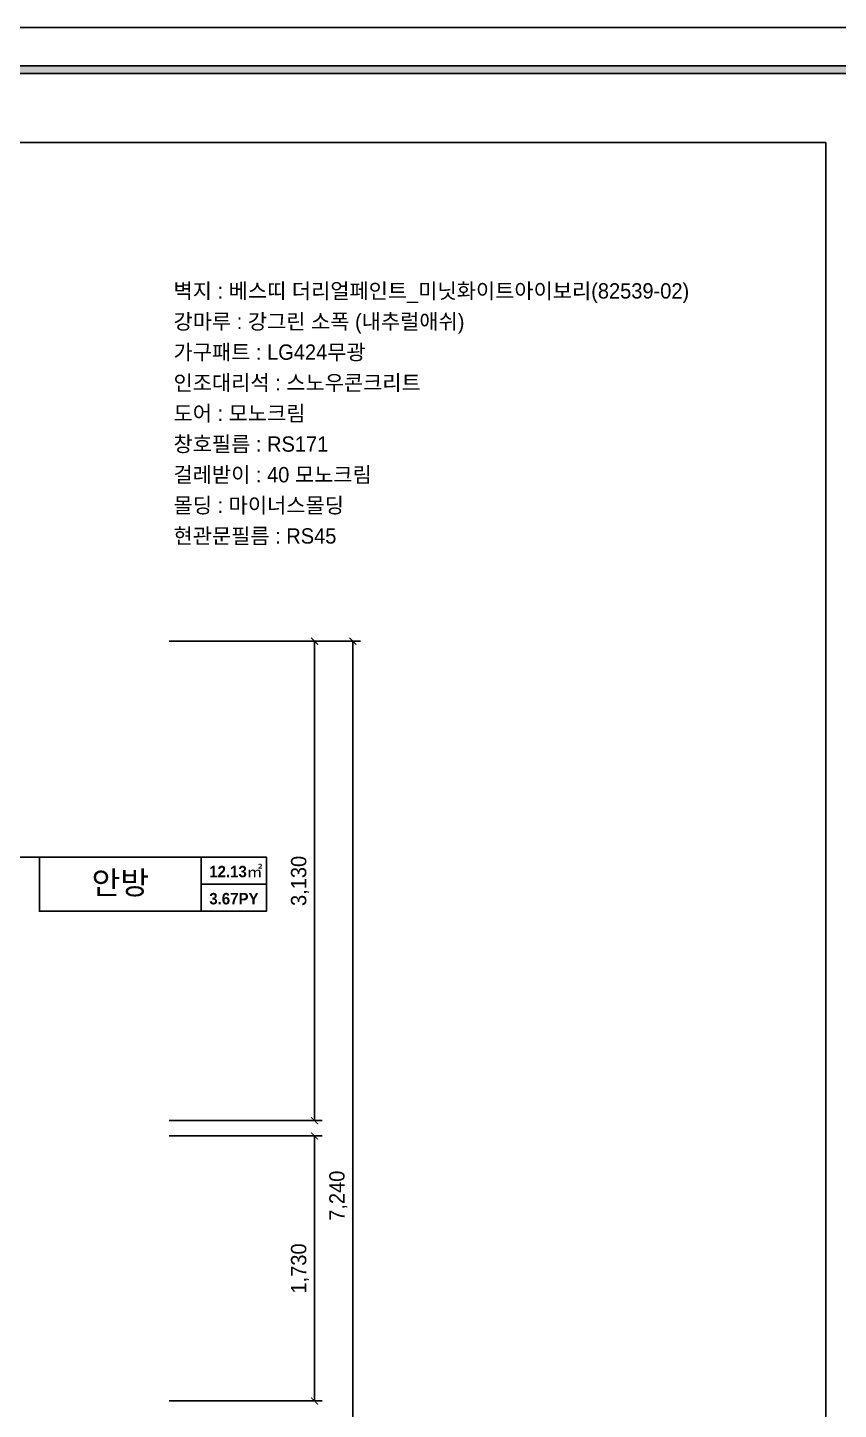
# Model space of a CAD drawing. Header units: inches. Extents: x 211248 to 488355, y -41604 to -7105.
# Drawn here: x 224629 to 229924, y -19995 to -10975 of the extents above; entities that cross this region are included whole.
import ezdxf
from ezdxf.enums import TextEntityAlignment as Align

# ---------------------------------------------------------------- set-up
doc = ezdxf.new("R2010")
doc.units = ezdxf.units.IN
doc.header["$LTSCALE"] = 60
doc.header["$MEASUREMENT"] = 0
for name, color, linetype in [('0-ELC TEXT', 7, 'Continuous'), ('03-TEXT', 3, 'Continuous'), ('15 HAT', 252, 'Continuous'), ('FORM(YOURNAME)-1', 1, 'Continuous'), ('FORM(YOURNAME)-11', 1, 'Continuous'), ('치수', 7, 'Continuous')]:
    doc.layers.add(name, color=color, linetype=linetype)
doc.styles.add('YOURNAME', font='HY울릉도M.TTF')
doc.styles.add('넥슨고딕', font='NEXONLv1GothicBold.ttf')
doc.styles.add('코레일둥고', font='Korail_Round_Gothic_Medium.ttf')
doc.dimstyles.new('YOURNAME-50', dxfattribs={"dimscale": 50, "dimtxt": 2, "dimasz": 0.9, "dimexe": 1, "dimexo": 3, "dimgap": 0.7, "dimtad": 1, "dimdec": 0, "dimzin": 0, "dimdsep": 46, "dimlunit": 6, "dimtxsty": 'YOURNAME', "dimblk": 'ARCHTICK', "dimcen": 0, "dimclrd": 1, "dimclre": 1, "dimclrt": 7, "dimadec": 0, "dimazin": 0, "dimtfac": 1, "dimtdec": 0, "dimtix": 1, "dimtmove": 2, "dimatfit": 3, "dimldrblk": 'ARCHTICK', "dimfxl": 0, "dimtolj": 1, "dimtzin": 0, "dimarcsym": 0})

# ---------------------------------------------------------------- blocks, each defined once
blk = doc.blocks.new('FORM-ELEVATION')
at = {"layer": 'FORM(YOURNAME)-11'}
h = blk.add_hatch(color=256, dxfattribs=at)
h.dxf.hatch_style = 1
h.paths.add_polyline_path([(-10309, 35708), (71691, 35708), (71691, 35508), (-10309, 35508)])
h.paths.add_polyline_path([(-10309, -21492), (71691, -21492), (71691, -21692), (-10309, -21692)])
at = {"layer": 'Defpoints', "color": 158}
for points in [[(-10309, -21692), (71691, -21692), (71691, 35708), (-10309, 35708)], [(-8309, 33708), (61071, 33708), (61071, -19692), (-8309, -19692)]]:
    blk.add_lwpolyline(points, close=True, dxfattribs=at)
at = {"layer": 'FORM(YOURNAME)-11', "color": 250}
blk.add_lwpolyline([(-11309, -22692), (72691, -22692), (72691, 36708), (-11309, 36708)], close=True, dxfattribs=at)
at = {"layer": 'FORM(YOURNAME)-11'}
blk.add_lwpolyline([(-10309, 35708), (71691, 35708), (71691, 35508), (-10309, 35508)], close=True, dxfattribs=at)
at = {"layer": 'FORM(YOURNAME)-11', "color": 3, "style": 'YOURNAME'}
for tag, height, p in [('1', 450, (71041, -1219)), ('2', 450, (71041, -1863)), ('3', 450, (71041, -3150)), ('4', 450, (71041, -5081)), ('5', 515, (71041, -7398)), ('6', 515, (71041, -9650)), ('7', 515, (71041, -11903)), ('8', 515, (71041, -14155)), ('9', 515, (71041, -16408)), ('10', 515, (66791, -18596)), ('11', 515, (71041, -18660)), ('12', 515, (66791, -20848)), ('13', 515, (71041, -20848))]:
    blk.add_attdef(tag, text='', height=height, dxfattribs=at).set_placement(p, align=Align.MIDDLE_RIGHT)
blk = doc.blocks.new('*U463')
at = {"layer": 'FORM(YOURNAME)-1', "xscale": 0.2500000000000001, "yscale": 0.2500000000000001, "zscale": 0.2500000000000001}
blk.add_blockref('FORM-ELEVATION', (214574.7, -20151.6), dxfattribs=at)
blk = doc.blocks.new('_ArchTick')
at = {"color": 0, "linetype": 'ByBlock', "const_width": 0.15}
blk.add_lwpolyline([(-0.5, -0.5), (0.5, 0.5)], dxfattribs=at)
blk = doc.blocks.new('*D171')
at = {"layer": 'Defpoints', "color": 0}
for p in [(225403.2, -14980.2), (226753.2, -14980.2), (225403.2, -22220.2)]:
    blk.add_point(p, dxfattribs=at)
at = {"layer": '치수', "color": 1, "lineweight": -2}
for p, q in [((225553.2, -14980.2), (226803.2, -14980.2)), ((226753.2, -22220.2), (226753.2, -14980.2)), ((225553.2, -22220.2), (226803.2, -22220.2))]:
    blk.add_line(p, q, dxfattribs=at)
at = {"layer": '치수', "color": 1, "lineweight": -2, "xscale": 45, "yscale": 45, "zscale": 45}
for p, rotation in [((226753.2, -14980.2), 90), ((226753.2, -22220.2), 270)]:
    blk.add_blockref('_ArchTick', p, dxfattribs=dict(at, rotation=rotation))
at = {"layer": '치수', "color": 7, "insert": (226658.5, -18600.2), "char_height": 100, "attachment_point": 5, "rotation": 90, "style": 'YOURNAME'}
blk.add_mtext('\\A1;7,240', dxfattribs=at)
blk = doc.blocks.new('*D172')
at = {"layer": 'Defpoints', "color": 0}
for p in [(225403.2, -14980.2), (225403.2, -18110.2), (226503.2, -18110.2)]:
    blk.add_point(p, dxfattribs=at)
at = {"layer": '치수', "color": 1, "lineweight": -2}
for p, q in [((225553.2, -14980.2), (226553.2, -14980.2)), ((226503.2, -14980.2), (226503.2, -18110.2)), ((225553.2, -18110.2), (226553.2, -18110.2))]:
    blk.add_line(p, q, dxfattribs=at)
at = {"layer": '치수', "color": 1, "lineweight": -2, "xscale": 45, "yscale": 45, "zscale": 45}
for p, rotation in [((226503.2, -14980.2), 90), ((226503.2, -18110.2), 270)]:
    blk.add_blockref('_ArchTick', p, dxfattribs=dict(at, rotation=rotation))
at = {"layer": '치수', "color": 7, "insert": (226408.5, -16545.2), "char_height": 100, "attachment_point": 5, "rotation": 90, "style": 'YOURNAME'}
blk.add_mtext('\\A1;3,130', dxfattribs=at)
blk = doc.blocks.new('*D173')
at = {"layer": 'Defpoints', "color": 0}
for p in [(225403.2, -18210.2), (225403.2, -19940.2), (226503.2, -19940.2)]:
    blk.add_point(p, dxfattribs=at)
at = {"layer": '치수', "color": 1, "lineweight": -2}
for p, q in [((225553.2, -18210.2), (226553.2, -18210.2)), ((226503.2, -18210.2), (226503.2, -19940.2)), ((225553.2, -19940.2), (226553.2, -19940.2))]:
    blk.add_line(p, q, dxfattribs=at)
at = {"layer": '치수', "color": 1, "lineweight": -2, "xscale": 45, "yscale": 45, "zscale": 45}
for p, rotation in [((226503.2, -18210.2), 90), ((226503.2, -19940.2), 270)]:
    blk.add_blockref('_ArchTick', p, dxfattribs=dict(at, rotation=rotation))
at = {"layer": '치수', "color": 7, "insert": (226408.5, -19075.2), "char_height": 100, "attachment_point": 5, "rotation": 90, "style": 'YOURNAME'}
blk.add_mtext('\\A1;1,730', dxfattribs=at)

msp = doc.modelspace()

# ---------------------------------------------------------------- linework, layer by layer
at = {"layer": '0-ELC TEXT'}
for p, q in [((224716.7, -16389.8), (223854.8, -16389.8)), ((225763.6, -16743.6), (225763.6, -16389.8)), ((225763.6, -16566.7), (226188.3, -16566.7))]:
    msp.add_line(p, q, dxfattribs=at)
msp.add_lwpolyline([(224706.4, -16389.8), (226188.3, -16389.8), (226188.3, -16743.6), (224706.4, -16743.6)], close=True, dxfattribs=at)

# ---------------------------------------------------------------- block references
at = {"layer": '15 HAT'}
msp.add_blockref('*U463', (0, 0), dxfattribs=at)

# ---------------------------------------------------------------- texts
at = {"layer": '0-ELC TEXT', "color": 140, "style": '코레일둥고'}
for s, p in [('벽지 : 베스띠 더리얼페인트_미닛화이트아이보리(82539-02)', (225582, -12743)), ('강마루 : 강그린 소폭 (내추럴애쉬)', (225582, -12943)), ('가구패트 : LG424무광', (225582, -13143)), ('인조대리석 : 스노우콘크리트', (225582, -13343)), ('도어 : 모노크림', (225582, -13543)), ('창호필름 : RS171', (225582, -13743)), ('걸레받이 : 40 모노크림', (225582, -13943)), ('몰딩 : 마이너스몰딩', (225582, -14143)), ('현관문필름 : RS45', (225582, -14343))]:
    msp.add_text(s, height=100, dxfattribs=at).set_placement(p)
at = {"layer": '03-TEXT'}
for s, height, style, p in [('안방', 149.99, '코레일둥고', (225234.5, -16631.8)), ('12.13㎡', 75, '넥슨고딕', (225989.2, -16521.6)), ('3.67PY', 75, '넥슨고딕', (225976.4, -16698.5))]:
    msp.add_text(s, height=height, dxfattribs=dict(at, style=style)).set_placement(p, align=Align.CENTER)

# ---------------------------------------------------------------- dimensions: what is measured, and where the dimension line sits
at = {"layer": '치수'}
for base, p1, p2, picture, middle in [((226753.2, -14980.2), (225403.2, -22220.2), (225403.2, -14980.2), '*D171', (226658.5, -18600.2)), ((226503.2, -18110.2), (225403.2, -14980.2), (225403.2, -18110.2), '*D172', (226408.5, -16545.2)), ((226503.2, -19940.2), (225403.2, -18210.2), (225403.2, -19940.2), '*D173', (226408.5, -19075.2))]:
    dim = msp.add_linear_dim(base=base, p1=p1, p2=p2, angle=90, dimstyle='YOURNAME-50', override={"dimfxl": 1.25, "dimarcsym": 2}, dxfattribs=at)
    dim.commit()
    dim.dimension.update_dxf_attribs({"geometry": picture, "text_midpoint": middle})

doc.saveas('drawing.dxf')
